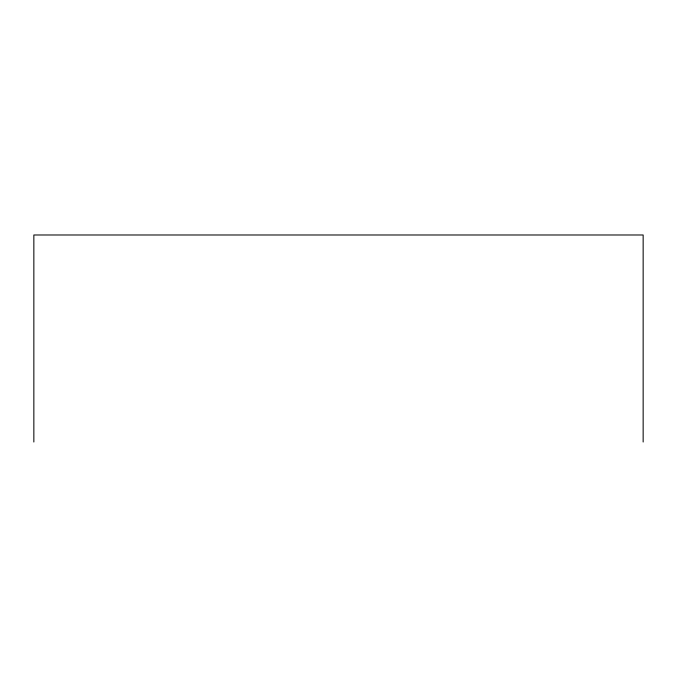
<?xml version="1.0" encoding="UTF-8"?>
<svg xmlns="http://www.w3.org/2000/svg" width="677" height="677" viewBox="0 0 677 677"><rect width="100%" height="100%" fill="white"/><g stroke="black" fill="none" stroke-linecap="round" stroke-linejoin="round"><path stroke-width="1.02" d="M643.15 442.013L643.15 234.987L33.85 234.987L33.85 442.013"/></g></svg>
